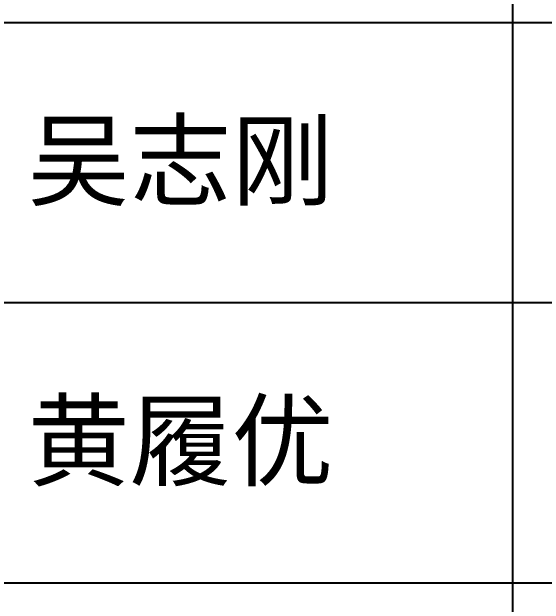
# Model space of a CAD drawing. Extents: x -737978 to 768813, y -372247 to 1140308.
# Drawn here: x 244074 to 247749, y -130818 to -126728 of the extents above; entities that cross this region are included whole.
import ezdxf

# ---------------------------------------------------------------- set-up
doc = ezdxf.new("R2010")
doc.units = 0
doc.header["$LTSCALE"] = 10
doc.header["$MEASUREMENT"] = 0
doc.layers.get('0').update_dxf_attribs({"linetype": 'CONTINUOUS'})
doc.layers.add('PUB_TITLE', color=4, linetype='CONTINUOUS')
doc.styles.add('-宋体', font='', dxfattribs={"width": 0.8})
doc.styles.get('-宋体').set_extended_font_data('SimSun')

# ---------------------------------------------------------------- blocks, each defined once
blk = doc.blocks.new('TQ1')
at = {"layer": 'PUB_TITLE'}
for p, q in [((-49854.8, -403754.8), (-43854.8, -403754.8)), ((-49854.8, -404654.8), (-43854.8, -404654.8)), ((-49854.8, -405554.8), (-43854.8, -405554.8))]:
    blk.add_line(p, q, dxfattribs=at)
blk.add_lwpolyline([(-45804.8, -401054.8), (-45804.8, -406454.8)], dxfattribs=at)
at = {"layer": 'PUB_TITLE', "style": '-宋体', "width": 1.000002}
for s, p in [('吴志刚', (-47362.2, -404318.2)), ('黄履优', (-47362.2, -405218.2))]:
    blk.add_text(s, height=240, dxfattribs=at).set_placement(p)

msp = doc.modelspace()

# ---------------------------------------------------------------- block references
at = {"xscale": 2.15028113370122, "yscale": 2.15028113370122, "zscale": 2.15028113370122}
msp.add_blockref('TQ1', (346024.9, 741385.6), dxfattribs=at)

doc.saveas('drawing.dxf')
